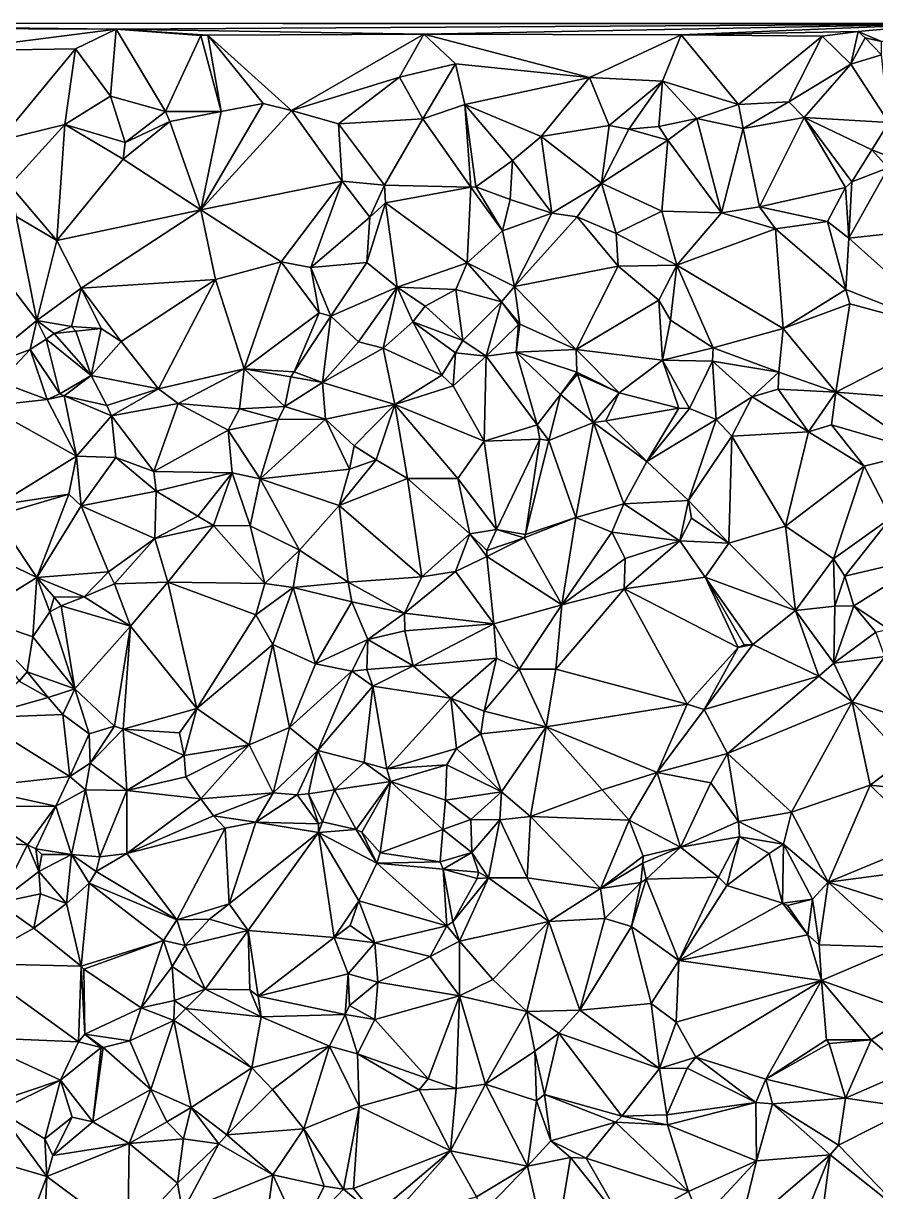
# Model space of a CAD drawing. Header units: metres. Extents: x -15 to 15.3, y -15 to 15.
# Drawn here: x -6.32 to 5.05, y -0.58 to 15 of the extents above; entities that cross this region are included whole.
import ezdxf

# ---------------------------------------------------------------- set-up
doc = ezdxf.new("R2010")
doc.units = ezdxf.units.M
doc.layers.add('STREET_MESH', color=7, linetype='Continuous')
doc.layers.add('WATER_LINE', color=5, linetype='Continuous')

msp = doc.modelspace()

# ---------------------------------------------------------------- linework, layer by layer
at = {"layer": 'STREET_MESH'}
for points in [[(-5.085, 14.922), (5.899, 14.99), (-11.63, 15)], [(-8.594, 14.936), (-5.085, 14.922), (-11.63, 15)], [(5.899, 14.99), (-5.085, 14.922), (-0.979, 14.856)], [(2.453, 14.845), (5.899, 14.99), (-0.979, 14.856)], [(2.453, 14.845), (4.815, 14.89), (5.899, 14.99)], [(4.815, 14.89), (5.124, 14.757), (5.899, 14.99)], [(-8.594, 14.936), (-7.347, 14.634), (-5.085, 14.922)], [(-7.347, 14.634), (-5.625, 14.66), (-5.085, 14.922)], [(-5.085, 14.922), (-5.625, 14.66), (-5.161, 14.027)], [(-4.428, 13.823), (-5.085, 14.922), (-5.161, 14.027)], [(-3.859, 14.843), (-5.085, 14.922), (-3.956, 14.839)], [(-5.085, 14.922), (-3.859, 14.843), (-0.979, 14.856)], [(-5.085, 14.922), (-4.428, 13.823), (-3.956, 14.839)], [(-4.428, 13.823), (-3.683, 13.822), (-3.956, 14.839)], [(-3.683, 13.822), (-3.859, 14.843), (-3.956, 14.839)], [(-3.859, 14.843), (-2.743, 13.838), (-0.979, 14.856)], [(-3.683, 13.822), (-3.123, 13.93), (-3.859, 14.843)], [(-3.123, 13.93), (-2.743, 13.838), (-3.859, 14.843)], [(-2.743, 13.838), (-1.303, 14.28), (-0.979, 14.856)], [(-1.303, 14.28), (-0.558, 14.46), (-0.979, 14.856)], [(-0.558, 14.46), (1.231, 14.278), (-0.979, 14.856)], [(1.231, 14.278), (2.453, 14.845), (-0.979, 14.856)], [(2.453, 14.845), (1.231, 14.278), (2.203, 14.227)], [(3.218, 13.919), (2.453, 14.845), (2.203, 14.227)], [(2.453, 14.845), (4.335, 14.831), (4.815, 14.89)], [(4.335, 14.831), (2.453, 14.845), (3.218, 13.919)], [(3.891, 13.953), (4.335, 14.831), (3.218, 13.919)], [(4.335, 14.831), (3.891, 13.953), (4.716, 14.455)], [(4.335, 14.831), (4.716, 14.455), (4.815, 14.89)], [(4.716, 14.455), (4.909, 14.807), (4.815, 14.89)], [(4.909, 14.807), (4.716, 14.455), (5.125, 14.578)], [(4.909, 14.807), (5.124, 14.757), (4.815, 14.89)], [(5.124, 14.757), (4.909, 14.807), (5.125, 14.578)], [(-5.625, 14.66), (-7.347, 14.634), (-6.642, 13.437)], [(-5.625, 14.66), (-6.642, 13.437), (-5.768, 13.65)], [(-5.625, 14.66), (-5.768, 13.65), (-5.161, 14.027)], [(5.125, 14.578), (4.716, 14.455), (5.223, 13.679)], [(-1.303, 14.28), (-0.992, 13.727), (-0.558, 14.46)], [(-0.992, 13.727), (-0.434, 13.919), (-0.558, 14.46)], [(-0.434, 13.919), (1.231, 14.278), (-0.558, 14.46)], [(4.716, 14.455), (3.891, 13.953), (4.096, 13.743)], [(5.223, 13.679), (4.716, 14.455), (4.096, 13.743)], [(-2.118, 13.658), (-1.303, 14.28), (-2.743, 13.838)], [(-1.303, 14.28), (-2.118, 13.658), (-0.992, 13.727)], [(1.231, 14.278), (-0.434, 13.919), (0.584, 13.491)], [(1.231, 14.278), (0.584, 13.491), (1.493, 13.636)], [(2.203, 14.227), (1.231, 14.278), (1.493, 13.636)], [(1.754, 13.59), (2.203, 14.227), (1.493, 13.636)], [(1.754, 13.59), (2.155, 13.625), (2.203, 14.227)], [(2.203, 14.227), (2.155, 13.625), (2.663, 13.733)], [(3.218, 13.919), (2.203, 14.227), (2.663, 13.733)], [(-5.768, 13.65), (-4.965, 13.41), (-5.161, 14.027)], [(-4.965, 13.41), (-4.428, 13.823), (-5.161, 14.027)], [(-3.123, 13.93), (-3.683, 13.822), (-3.955, 12.511)], [(-2.743, 13.838), (-3.123, 13.93), (-3.955, 12.511)], [(-0.351, 12.815), (-0.434, 13.919), (-0.992, 13.727)], [(-0.286, 12.819), (-0.434, 13.919), (-0.351, 12.815)], [(-0.434, 13.919), (0.205, 13.169), (0.584, 13.491)], [(0.205, 13.169), (-0.434, 13.919), (-0.286, 12.819)], [(3.278, 13.596), (3.218, 13.919), (2.663, 13.733)], [(3.891, 13.953), (3.218, 13.919), (3.278, 13.596)], [(3.891, 13.953), (3.278, 13.596), (4.096, 13.743)], [(-4.428, 13.823), (-4.965, 13.41), (-4.366, 13.69)], [(-3.683, 13.822), (-4.428, 13.823), (-4.366, 13.69)], [(-3.683, 13.822), (-4.366, 13.69), (-3.955, 12.511)], [(-2.068, 12.896), (-2.743, 13.838), (-3.955, 12.511)], [(-2.068, 12.896), (-2.118, 13.658), (-2.743, 13.838)], [(-2.118, 13.658), (-1.506, 12.843), (-0.992, 13.727)], [(-1.506, 12.843), (-0.351, 12.815), (-0.992, 13.727)], [(2.155, 13.625), (2.276, 13.441), (2.663, 13.733)], [(2.276, 13.441), (2.993, 12.471), (2.663, 13.733)], [(2.993, 12.471), (3.278, 13.596), (2.663, 13.733)], [(3.278, 13.596), (3.497, 12.552), (4.096, 13.743)], [(3.497, 12.552), (4.644, 12.81), (4.096, 13.743)], [(4.998, 13.315), (5.223, 13.679), (4.096, 13.743)], [(4.728, 12.885), (4.998, 13.315), (4.096, 13.743)], [(4.644, 12.81), (4.728, 12.885), (4.096, 13.743)], [(-6.642, 13.437), (-6.502, 12.84), (-5.768, 13.65)], [(-6.502, 12.84), (-5.874, 12.102), (-5.768, 13.65)], [(-5.768, 13.65), (-5.874, 12.102), (-4.989, 13.189)], [(-4.965, 13.41), (-5.768, 13.65), (-4.989, 13.189)], [(-4.366, 13.69), (-4.989, 13.189), (-3.955, 12.511)], [(-4.366, 13.69), (-4.965, 13.41), (-4.989, 13.189)], [(-2.118, 13.658), (-2.068, 12.896), (-1.506, 12.843)], [(0.584, 13.491), (1.392, 12.87), (1.493, 13.636)], [(1.392, 12.87), (1.754, 13.59), (1.493, 13.636)], [(2.276, 13.441), (1.754, 13.59), (1.392, 12.87)], [(1.754, 13.59), (2.276, 13.441), (2.155, 13.625)], [(2.993, 12.471), (3.497, 12.552), (3.278, 13.596)], [(5.223, 13.679), (4.998, 13.315), (5.351, 13.177)], [(0.205, 13.169), (0.729, 12.468), (0.584, 13.491)], [(0.729, 12.468), (1.392, 12.87), (0.584, 13.491)], [(2.276, 13.441), (1.392, 12.87), (2.193, 12.494)], [(2.993, 12.471), (2.276, 13.441), (2.193, 12.494)], [(4.728, 12.885), (5.214, 13.072), (4.998, 13.315)], [(4.998, 13.315), (5.214, 13.072), (5.351, 13.177)], [(-4.989, 13.189), (-5.874, 12.102), (-3.955, 12.511)], [(0.205, 13.169), (-0.286, 12.819), (0.173, 12.652)], [(0.729, 12.468), (0.205, 13.169), (0.173, 12.652)], [(5.214, 13.072), (4.728, 12.885), (4.69, 12.133)], [(6.56, 12.341), (5.214, 13.072), (4.69, 12.133)], [(-5.874, 12.102), (-6.502, 12.84), (-6.42, 12.423)], [(-2.885, 11.82), (-2.068, 12.896), (-3.955, 12.511)], [(-2.488, 11.742), (-2.068, 12.896), (-2.885, 11.82)], [(-1.698, 12.417), (-2.068, 12.896), (-2.488, 11.742)], [(-2.068, 12.896), (-1.698, 12.417), (-1.506, 12.843)], [(-1.506, 12.843), (-1.698, 12.417), (-1.49, 12.605)], [(-0.351, 12.815), (-1.506, 12.843), (-1.49, 12.605)], [(-0.401, 11.806), (-0.351, 12.815), (-1.49, 12.605)], [(-0.351, 12.815), (-0.401, 11.806), (0.071, 12.233)], [(-0.286, 12.819), (-0.351, 12.815), (0.071, 12.233)], [(-0.286, 12.819), (0.071, 12.233), (0.173, 12.652)], [(0.729, 12.468), (1.066, 12.419), (1.392, 12.87)], [(1.066, 12.419), (1.588, 12.197), (1.392, 12.87)], [(1.392, 12.87), (1.588, 12.197), (2.193, 12.494)], [(4.406, 12.359), (4.644, 12.81), (3.497, 12.552)], [(4.644, 12.81), (4.406, 12.359), (4.69, 12.133)], [(4.728, 12.885), (4.644, 12.81), (4.69, 12.133)], [(0.071, 12.233), (0.729, 12.468), (0.173, 12.652)], [(-5.874, 12.102), (-5.552, 11.47), (-3.955, 12.511)], [(-5.552, 11.47), (-3.757, 11.582), (-3.955, 12.511)], [(-3.757, 11.582), (-2.885, 11.82), (-3.955, 12.511)], [(-1.739, 11.809), (-1.334, 11.481), (-1.49, 12.605)], [(-1.698, 12.417), (-1.739, 11.809), (-1.49, 12.605)], [(-1.334, 11.481), (-0.401, 11.806), (-1.49, 12.605)], [(0.228, 11.49), (0.729, 12.468), (0.071, 12.233)], [(1.066, 12.419), (0.729, 12.468), (0.228, 11.49)], [(1.588, 12.197), (2.394, 11.776), (2.193, 12.494)], [(2.394, 11.776), (2.993, 12.471), (2.193, 12.494)], [(2.993, 12.471), (2.394, 11.776), (3.71, 12.259)], [(3.497, 12.552), (2.993, 12.471), (3.71, 12.259)], [(4.406, 12.359), (3.497, 12.552), (3.71, 12.259)], [(-7.064, 12.241), (-6.144, 11.038), (-6.42, 12.423)], [(-6.144, 11.038), (-5.874, 12.102), (-6.42, 12.423)], [(-1.698, 12.417), (-2.488, 11.742), (-1.739, 11.809)], [(1.612, 11.76), (1.066, 12.419), (0.228, 11.49)], [(1.612, 11.76), (1.588, 12.197), (1.066, 12.419)], [(4.65, 11.448), (4.406, 12.359), (3.71, 12.259)], [(4.406, 12.359), (4.65, 11.448), (4.69, 12.133)], [(6.56, 12.341), (4.69, 12.133), (6.086, 10.884)], [(-6.94, 10.387), (-6.144, 11.038), (-7.064, 12.241)], [(-0.401, 11.806), (0.228, 11.49), (0.071, 12.233)], [(1.588, 12.197), (1.612, 11.76), (2.394, 11.776)], [(2.394, 11.776), (3.813, 10.931), (3.71, 12.259)], [(3.813, 10.931), (4.65, 11.448), (3.71, 12.259)], [(-6.144, 11.038), (-5.552, 11.47), (-5.874, 12.102)], [(4.69, 12.133), (4.65, 11.448), (6.086, 10.884)], [(-3.757, 11.582), (-3.376, 10.39), (-2.885, 11.82)], [(-2.885, 11.82), (-3.376, 10.39), (-2.374, 11.141)], [(-2.488, 11.742), (-2.885, 11.82), (-2.374, 11.141)], [(-2.488, 11.742), (-2.221, 11.094), (-1.739, 11.809)], [(-2.221, 11.094), (-2.488, 11.742), (-2.374, 11.141)], [(-1.739, 11.809), (-2.221, 11.094), (-1.334, 11.481)], [(-0.554, 11.451), (-0.401, 11.806), (-1.334, 11.481)], [(-0.401, 11.806), (-0.554, 11.451), (0.058, 11.285)], [(0.228, 11.49), (-0.401, 11.806), (0.058, 11.285)], [(1.054, 10.652), (1.612, 11.76), (0.228, 11.49)], [(1.612, 11.76), (1.054, 10.652), (2.155, 11.307)], [(2.394, 11.776), (1.612, 11.76), (2.155, 11.307)], [(2.31, 11.042), (2.394, 11.776), (2.155, 11.307)], [(2.394, 11.776), (2.31, 11.042), (2.878, 10.674)], [(2.394, 11.776), (2.878, 10.674), (3.813, 10.931)], [(-5.016, 10.755), (-3.757, 11.582), (-5.552, 11.47)], [(-3.757, 11.582), (-5.016, 10.755), (-4.52, 10.126)], [(-3.376, 10.39), (-3.757, 11.582), (-4.52, 10.126)], [(-6.144, 11.038), (-5.68, 10.957), (-5.552, 11.47)], [(-5.552, 11.47), (-5.68, 10.957), (-5.285, 10.928)], [(-5.016, 10.755), (-5.552, 11.47), (-5.285, 10.928)], [(-2.221, 11.094), (-1.851, 10.753), (-1.334, 11.481)], [(-1.851, 10.753), (-1.52, 10.668), (-1.334, 11.481)], [(-1.52, 10.668), (-1.127, 11.019), (-1.334, 11.481)], [(-0.962, 11.229), (-0.554, 11.451), (-1.334, 11.481)], [(-1.127, 11.019), (-0.962, 11.229), (-1.334, 11.481)], [(-0.458, 10.769), (-0.554, 11.451), (-0.962, 11.229)], [(-0.554, 11.451), (-0.458, 10.769), (0.058, 11.285)], [(0.299, 10.986), (0.228, 11.49), (0.058, 11.285)], [(0.299, 10.986), (1.054, 10.652), (0.228, 11.49)], [(4.65, 11.448), (3.813, 10.931), (4.701, 11.26)], [(6.086, 10.884), (4.65, 11.448), (4.701, 11.26)], [(-1.127, 11.019), (-0.458, 10.769), (-0.962, 11.229)], [(-0.458, 10.769), (-0.147, 10.561), (0.058, 11.285)], [(-0.147, 10.561), (0.282, 10.982), (0.058, 11.285)], [(0.282, 10.982), (0.299, 10.986), (0.058, 11.285)], [(1.054, 10.652), (2.203, 10.507), (2.155, 11.307)], [(2.203, 10.507), (2.31, 11.042), (2.155, 11.307)], [(3.813, 10.931), (4.518, 10.082), (4.701, 11.26)], [(4.518, 10.082), (6.086, 10.884), (4.701, 11.26)], [(-3.376, 10.39), (-2.708, 10.353), (-2.374, 11.141)], [(-2.708, 10.353), (-2.221, 11.094), (-2.374, 11.141)], [(-2.331, 10.211), (-2.221, 11.094), (-2.708, 10.353)], [(-2.221, 11.094), (-2.331, 10.211), (-1.851, 10.753)], [(-6.144, 11.038), (-6.94, 10.387), (-6.231, 10.648)], [(-6.017, 10.789), (-6.144, 11.038), (-6.231, 10.648)], [(-6.144, 11.038), (-6.017, 10.789), (-5.91, 10.861)], [(-5.68, 10.957), (-6.144, 11.038), (-5.91, 10.861)], [(-5.68, 10.957), (-5.91, 10.861), (-5.62, 10.895)], [(-5.68, 10.957), (-5.62, 10.895), (-5.285, 10.928)], [(-5.62, 10.895), (-5.417, 10.304), (-5.285, 10.928)], [(-5.417, 10.304), (-5.016, 10.755), (-5.285, 10.928)], [(-0.739, 10.309), (-1.127, 11.019), (-1.52, 10.668)], [(-0.739, 10.309), (-0.558, 10.606), (-1.127, 11.019)], [(-0.558, 10.606), (-0.458, 10.769), (-1.127, 11.019)], [(0.25, 10.614), (0.282, 10.982), (-0.147, 10.561)], [(0.299, 10.986), (0.25, 10.614), (1.054, 10.652)], [(0.282, 10.982), (0.25, 10.614), (0.299, 10.986)], [(2.31, 11.042), (2.203, 10.507), (2.878, 10.674)], [(2.878, 10.674), (3.755, 10.349), (3.813, 10.931)], [(3.755, 10.349), (4.518, 10.082), (3.813, 10.931)], [(-5.836, 10.06), (-6.017, 10.789), (-6.231, 10.648)], [(-6.017, 10.789), (-5.417, 10.304), (-5.91, 10.861)], [(-5.836, 10.06), (-5.417, 10.304), (-6.017, 10.789)], [(-5.91, 10.861), (-5.417, 10.304), (-5.62, 10.895)], [(-5.016, 10.755), (-5.417, 10.304), (-4.52, 10.126)], [(-1.851, 10.753), (-2.331, 10.211), (-1.52, 10.668)], [(-0.458, 10.769), (-0.558, 10.606), (-0.147, 10.561)], [(6.254, 9.948), (6.086, 10.884), (4.518, 10.082)], [(-6.231, 10.648), (-6.94, 10.387), (-6.64, 10.219)], [(-6.003, 9.983), (-6.231, 10.648), (-6.64, 10.219)], [(-6.003, 9.983), (-5.836, 10.06), (-6.231, 10.648)], [(-2.331, 10.211), (-1.367, 9.915), (-1.52, 10.668)], [(-1.367, 9.915), (-0.739, 10.309), (-1.52, 10.668)], [(-0.558, 10.606), (-0.739, 10.309), (-0.588, 10.165)], [(-0.558, 10.606), (-0.588, 10.165), (-0.147, 10.561)], [(0.533, 9.645), (0.25, 10.614), (-0.147, 10.561)], [(0.25, 10.614), (1.061, 10.346), (1.054, 10.652)], [(0.533, 9.645), (0.845, 10.049), (0.25, 10.614)], [(0.845, 10.049), (1.061, 10.346), (0.25, 10.614)], [(1.626, 10.072), (2.203, 10.507), (1.054, 10.652)], [(1.061, 10.346), (1.626, 10.072), (1.054, 10.652)], [(2.203, 10.507), (2.872, 10.493), (2.878, 10.674)], [(2.872, 10.493), (3.755, 10.349), (2.878, 10.674)], [(-0.588, 10.165), (-0.173, 9.425), (-0.147, 10.561)], [(-0.173, 9.425), (0.533, 9.645), (-0.147, 10.561)], [(1.626, 10.072), (2.424, 9.869), (2.203, 10.507)], [(2.424, 9.869), (2.566, 9.862), (2.203, 10.507)], [(2.566, 9.862), (2.872, 10.493), (2.203, 10.507)], [(2.872, 10.493), (2.566, 9.862), (2.919, 9.717)], [(2.872, 10.493), (2.919, 9.717), (3.399, 10.02)], [(2.872, 10.493), (3.399, 10.02), (3.755, 10.349)], [(-5.777, 10.032), (-5.417, 10.304), (-5.836, 10.06)], [(-5.417, 10.304), (-5.777, 10.032), (-5.207, 9.905)], [(-5.417, 10.304), (-5.207, 9.905), (-4.52, 10.126)], [(-4.257, 9.931), (-3.376, 10.39), (-4.52, 10.126)], [(-3.44, 9.859), (-3.376, 10.39), (-4.257, 9.931)], [(-2.833, 9.891), (-3.376, 10.39), (-3.44, 9.859)], [(-2.708, 10.353), (-3.376, 10.39), (-2.756, 10.283)], [(-3.376, 10.39), (-2.833, 9.891), (-2.756, 10.283)], [(-2.331, 10.211), (-2.708, 10.353), (-2.756, 10.283)], [(-0.739, 10.309), (-1.367, 9.915), (-0.588, 10.165)], [(1.07, 10.319), (1.061, 10.346), (0.845, 10.049)], [(1.07, 10.319), (0.845, 10.049), (1.283, 9.675)], [(1.061, 10.346), (1.07, 10.319), (1.626, 10.072)], [(1.626, 10.072), (1.07, 10.319), (1.283, 9.675)], [(3.755, 10.349), (3.399, 10.02), (3.748, 10.121)], [(4.518, 10.082), (3.755, 10.349), (3.748, 10.121)], [(-6.815, 9.895), (-6.003, 9.983), (-6.64, 10.219)], [(-2.833, 9.891), (-2.331, 10.211), (-2.756, 10.283)], [(-2.29, 9.722), (-2.331, 10.211), (-2.833, 9.891)], [(-2.331, 10.211), (-2.29, 9.722), (-1.367, 9.915)], [(-1.367, 9.915), (-0.173, 9.425), (-0.588, 10.165)], [(-6.003, 9.983), (-6.815, 9.895), (-5.611, 9.226)], [(-5.777, 10.032), (-5.836, 10.06), (-6.003, 9.983)], [(-5.777, 10.032), (-6.003, 9.983), (-5.611, 9.226)], [(-5.145, 9.767), (-5.777, 10.032), (-5.611, 9.226)], [(-5.777, 10.032), (-5.145, 9.767), (-5.207, 9.905)], [(-5.207, 9.905), (-5.145, 9.767), (-4.52, 10.126)], [(-5.145, 9.767), (-4.257, 9.931), (-4.52, 10.126)], [(0.533, 9.645), (0.687, 9.434), (0.845, 10.049)], [(0.845, 10.049), (0.687, 9.434), (1.283, 9.675)], [(1.45, 9.699), (1.626, 10.072), (1.283, 9.675)], [(1.626, 10.072), (1.45, 9.699), (2.424, 9.869)], [(3.399, 10.02), (2.919, 9.717), (3.129, 9.494)], [(4.15, 9.553), (3.399, 10.02), (3.129, 9.494)], [(3.399, 10.02), (4.15, 9.553), (3.748, 10.121)], [(4.15, 9.553), (4.518, 10.082), (3.748, 10.121)], [(4.15, 9.553), (4.457, 9.644), (4.518, 10.082)], [(4.518, 10.082), (4.457, 9.644), (5.672, 9.291)], [(6.254, 9.948), (4.518, 10.082), (5.672, 9.291)], [(-5.611, 9.226), (-6.815, 9.895), (-6.67, 8.575)], [(-4.257, 9.931), (-5.145, 9.767), (-4.582, 9.023)], [(-4.257, 9.931), (-4.582, 9.023), (-3.59, 9.576)], [(-3.44, 9.859), (-4.257, 9.931), (-3.59, 9.576)], [(-2.922, 9.714), (-3.44, 9.859), (-3.59, 9.576)], [(-2.922, 9.714), (-2.833, 9.891), (-3.44, 9.859)], [(-2.922, 9.714), (-2.29, 9.722), (-2.833, 9.891)], [(-1.367, 9.915), (-2.29, 9.722), (-1.908, 9.364)], [(-1.616, 9.176), (-1.367, 9.915), (-1.908, 9.364)], [(-1.367, 9.915), (-1.616, 9.176), (-1.197, 8.929)], [(-1.367, 9.915), (-1.197, 8.929), (-0.527, 8.929)], [(-0.173, 9.425), (-1.367, 9.915), (-0.527, 8.929)], [(1.45, 9.699), (1.995, 9.155), (2.424, 9.869)], [(1.995, 9.155), (2.566, 9.862), (2.424, 9.869)], [(2.566, 9.862), (1.995, 9.155), (2.919, 9.717)], [(-5.09, 9.208), (-5.145, 9.767), (-5.611, 9.226)], [(-5.145, 9.767), (-5.09, 9.208), (-4.582, 9.023)], [(-3.164, 8.923), (-2.922, 9.714), (-3.59, 9.576)], [(-2.29, 9.722), (-2.922, 9.714), (-3.164, 8.923)], [(-1.972, 9.053), (-2.29, 9.722), (-3.164, 8.923)], [(-2.29, 9.722), (-1.972, 9.053), (-1.908, 9.364)], [(0.687, 9.434), (1.046, 8.409), (1.283, 9.675)], [(1.046, 8.409), (1.688, 8.593), (1.283, 9.675)], [(1.995, 9.155), (1.45, 9.699), (1.283, 9.675)], [(1.688, 8.593), (1.995, 9.155), (1.283, 9.675)], [(2.919, 9.717), (1.995, 9.155), (2.551, 8.634)], [(2.919, 9.717), (2.551, 8.634), (3.129, 9.494)], [(-4.582, 9.023), (-3.536, 9.005), (-3.59, 9.576)], [(-3.536, 9.005), (-3.164, 8.923), (-3.59, 9.576)], [(0.533, 9.645), (-0.173, 9.425), (0.566, 9.452)], [(0.687, 9.434), (0.533, 9.645), (0.566, 9.452)], [(4.15, 9.553), (3.129, 9.494), (3.847, 8.292)], [(4.895, 9.095), (4.15, 9.553), (3.847, 8.292)], [(4.457, 9.644), (4.15, 9.553), (4.895, 9.095)], [(4.457, 9.644), (4.895, 9.095), (5.672, 9.291)], [(-1.972, 9.053), (-1.616, 9.176), (-1.908, 9.364)], [(-0.009, 8.25), (-0.173, 9.425), (-0.527, 8.929)], [(0.566, 9.452), (-0.173, 9.425), (-0.009, 8.25)], [(0.566, 9.452), (-0.009, 8.25), (0.378, 8.182)], [(0.687, 9.434), (0.566, 9.452), (0.378, 8.182)], [(1.046, 8.409), (0.687, 9.434), (0.378, 8.182)], [(2.551, 8.634), (3.09, 8.066), (3.129, 9.494)], [(3.129, 9.494), (3.09, 8.066), (3.847, 8.292)], [(-5.717, 8.719), (-5.611, 9.226), (-6.67, 8.575)], [(-5.611, 9.226), (-5.717, 8.719), (-5.551, 8.563)], [(-5.09, 9.208), (-5.611, 9.226), (-5.551, 8.563)], [(-4.549, 8.761), (-5.09, 9.208), (-5.551, 8.563)], [(-5.09, 9.208), (-4.549, 8.761), (-4.582, 9.023)], [(4.895, 9.095), (5.248, 8.403), (5.672, 9.291)], [(-2.107, 8.569), (-1.972, 9.053), (-3.164, 8.923)], [(-1.616, 9.176), (-2.107, 8.569), (-1.197, 8.929)], [(-1.616, 9.176), (-1.972, 9.053), (-2.107, 8.569)], [(1.995, 9.155), (1.688, 8.593), (2.551, 8.634)], [(4.486, 7.856), (4.895, 9.095), (3.847, 8.292)], [(4.486, 7.856), (5.248, 8.403), (4.895, 9.095)], [(-4.549, 8.761), (-3.536, 9.005), (-4.582, 9.023)], [(-4.549, 8.761), (-3.993, 8.429), (-3.536, 9.005)], [(-3.536, 9.005), (-3.993, 8.429), (-3.787, 8.302)], [(-3.297, 8.299), (-3.536, 9.005), (-3.787, 8.302)], [(-3.297, 8.299), (-3.164, 8.923), (-3.536, 9.005)], [(-3.297, 8.299), (-2.64, 7.973), (-3.164, 8.923)], [(-2.64, 7.973), (-2.107, 8.569), (-3.164, 8.923)], [(-2.107, 8.569), (-1.006, 7.618), (-1.197, 8.929)], [(-1.197, 8.929), (-0.366, 8.189), (-0.527, 8.929)], [(-1.006, 7.618), (-0.366, 8.189), (-1.197, 8.929)], [(-0.366, 8.189), (-0.009, 8.25), (-0.527, 8.929)], [(-4.549, 8.761), (-5.551, 8.563), (-4.569, 8.127)], [(-3.993, 8.429), (-4.549, 8.761), (-4.569, 8.127)], [(-6.695, 8.432), (-5.717, 8.719), (-6.67, 8.575)], [(-6.695, 8.432), (-6.144, 7.607), (-5.717, 8.719)], [(-5.717, 8.719), (-6.144, 7.607), (-5.551, 8.563)], [(1.046, 8.409), (1.529, 8.213), (1.688, 8.593)], [(1.688, 8.593), (1.529, 8.213), (2.435, 8.1)], [(2.551, 8.634), (1.688, 8.593), (2.435, 8.1)], [(2.593, 8.398), (2.551, 8.634), (2.435, 8.1)], [(2.593, 8.398), (3.09, 8.066), (2.551, 8.634)], [(-6.144, 7.607), (-6.695, 8.432), (-7.06, 8.05)], [(-5.551, 8.563), (-6.144, 7.607), (-5.186, 7.683)], [(-4.569, 8.127), (-5.551, 8.563), (-5.186, 7.683)], [(-3.993, 8.429), (-4.569, 8.127), (-3.787, 8.302)], [(-2.64, 7.973), (-1.99, 7.545), (-2.107, 8.569)], [(-1.99, 7.545), (-1.006, 7.618), (-2.107, 8.569)], [(-3.787, 8.302), (-4.569, 8.127), (-4.394, 7.547)], [(-3.787, 8.302), (-4.394, 7.547), (-3.102, 7.53)], [(-3.297, 8.299), (-3.787, 8.302), (-3.102, 7.53)], [(-2.64, 7.973), (-3.297, 8.299), (-3.102, 7.53)], [(0.358, 8.138), (1.046, 8.409), (0.378, 8.182)], [(1.046, 8.409), (0.358, 8.138), (0.86, 7.242)], [(1.529, 8.213), (1.046, 8.409), (0.86, 7.242)], [(3.09, 8.066), (2.593, 8.398), (2.435, 8.1)], [(3.09, 8.066), (3.979, 7.168), (3.847, 8.292)], [(3.979, 7.168), (4.486, 7.856), (3.847, 8.292)], [(5.248, 8.403), (4.486, 7.856), (4.635, 7.627)], [(5.841, 7.912), (5.248, 8.403), (4.635, 7.627)], [(-5.105, 7.526), (-4.569, 8.127), (-5.186, 7.683)], [(-4.569, 8.127), (-5.105, 7.526), (-4.394, 7.547)], [(-0.366, 8.189), (-1.006, 7.618), (-0.557, 7.69)], [(-0.366, 8.189), (-0.557, 7.69), (-0.139, 7.889)], [(-0.366, 8.189), (-0.141, 7.971), (-0.009, 8.25)], [(-0.141, 7.971), (-0.366, 8.189), (-0.139, 7.889)], [(-0.141, 7.971), (0.358, 8.138), (-0.009, 8.25)], [(0.358, 8.138), (-0.141, 7.971), (-0.139, 7.889)], [(0.358, 8.138), (-0.139, 7.889), (0.86, 7.242)], [(-0.009, 8.25), (0.358, 8.138), (0.378, 8.182)], [(1.529, 8.213), (0.86, 7.242), (1.704, 7.864)], [(1.529, 8.213), (1.704, 7.864), (2.435, 8.1)], [(-6.144, 7.607), (-7.06, 8.05), (-6.984, 7.088)], [(-2.725, 7.475), (-2.64, 7.973), (-3.102, 7.53)], [(-1.99, 7.545), (-2.64, 7.973), (-2.725, 7.475)], [(1.704, 7.864), (1.692, 7.458), (2.435, 8.1)], [(1.692, 7.458), (2.773, 7.613), (2.435, 8.1)], [(2.773, 7.613), (3.09, 8.066), (2.435, 8.1)], [(3.979, 7.168), (3.09, 8.066), (2.773, 7.613)], [(-0.139, 7.889), (-0.557, 7.69), (-0.044, 6.992)], [(0.86, 7.242), (-0.139, 7.889), (-0.044, 6.992)], [(1.704, 7.864), (0.86, 7.242), (1.692, 7.458)], [(3.979, 7.168), (4.502, 7.225), (4.486, 7.856)], [(4.486, 7.856), (4.502, 7.225), (4.635, 7.627)], [(4.758, 7.23), (5.841, 7.912), (4.635, 7.627)], [(5.841, 7.912), (4.758, 7.23), (5.217, 6.918)], [(-6.144, 7.607), (-5.509, 7.351), (-5.186, 7.683)], [(-5.509, 7.351), (-5.105, 7.526), (-5.186, 7.683)], [(-0.557, 7.69), (-1.237, 7.134), (-0.044, 6.992)], [(-0.557, 7.69), (-1.006, 7.618), (-1.237, 7.134)], [(-6.194, 6.817), (-6.144, 7.607), (-6.984, 7.088)], [(-5.969, 7.149), (-6.144, 7.607), (-6.194, 6.817)], [(-5.509, 7.351), (-6.144, 7.607), (-5.911, 7.348)], [(-6.144, 7.607), (-5.969, 7.149), (-5.911, 7.348)], [(-5.509, 7.351), (-4.891, 6.959), (-5.105, 7.526)], [(-5.105, 7.526), (-4.891, 6.959), (-4.394, 7.547)], [(-4.891, 6.959), (-4.007, 5.86), (-4.394, 7.547)], [(-4.394, 7.547), (-3.219, 7.109), (-3.102, 7.53)], [(-4.394, 7.547), (-4.007, 5.86), (-3.219, 7.109)], [(-3.219, 7.109), (-2.725, 7.475), (-3.102, 7.53)], [(-1.938, 7.283), (-1.99, 7.545), (-2.725, 7.475)], [(-1.006, 7.618), (-1.99, 7.545), (-1.237, 7.134)], [(-1.99, 7.545), (-1.938, 7.283), (-1.237, 7.134)], [(2.773, 7.613), (1.692, 7.458), (3.214, 6.673)], [(3.292, 6.71), (2.773, 7.613), (3.214, 6.673)], [(2.773, 7.613), (3.292, 6.71), (3.41, 6.716)], [(3.979, 7.168), (2.773, 7.613), (3.41, 6.716)], [(4.502, 7.225), (4.758, 7.23), (4.635, 7.627)], [(-5.969, 7.149), (-5.818, 7.23), (-5.911, 7.348)], [(-5.818, 7.23), (-5.509, 7.351), (-5.911, 7.348)], [(-5.509, 7.351), (-5.818, 7.23), (-4.891, 6.959)], [(-2.993, 6.716), (-2.725, 7.475), (-3.219, 7.109)], [(-2.993, 6.716), (-2.426, 6.459), (-2.725, 7.475)], [(-2.426, 6.459), (-1.938, 7.283), (-2.725, 7.475)], [(1.692, 7.458), (0.86, 7.242), (0.779, 6.388)], [(2.532, 5.921), (1.692, 7.458), (0.779, 6.388)], [(1.692, 7.458), (2.532, 5.921), (3.214, 6.673)], [(-5.818, 7.23), (-5.969, 7.149), (-5.634, 6.125)], [(-4.891, 6.959), (-5.818, 7.23), (-5.634, 6.125)], [(-1.938, 7.283), (-2.426, 6.459), (-1.728, 6.784)], [(-1.237, 7.134), (-1.938, 7.283), (-1.728, 6.784)], [(0.293, 6.388), (0.86, 7.242), (-0.044, 6.992)], [(0.86, 7.242), (0.293, 6.388), (0.779, 6.388)], [(4.29, 6.294), (3.979, 7.168), (3.41, 6.716)], [(4.502, 7.225), (3.979, 7.168), (4.489, 6.464)], [(3.979, 7.168), (4.29, 6.294), (4.489, 6.464)], [(4.758, 7.23), (4.502, 7.225), (4.489, 6.464)], [(5.049, 6.881), (4.758, 7.23), (4.489, 6.464)], [(4.758, 7.23), (5.049, 6.881), (5.217, 6.918)], [(-6.984, 7.088), (-6.376, 6.227), (-6.273, 6.351)], [(-6.194, 6.817), (-6.984, 7.088), (-6.273, 6.351)], [(-5.969, 7.149), (-6.194, 6.817), (-5.634, 6.125)], [(-4.007, 5.86), (-2.993, 6.716), (-3.219, 7.109)], [(-1.233, 6.899), (-1.237, 7.134), (-1.728, 6.784)], [(-1.237, 7.134), (-1.233, 6.899), (-0.044, 6.992)], [(-5.105, 5.626), (-4.891, 6.959), (-5.634, 6.125)], [(-4.891, 6.959), (-5.105, 5.626), (-4.991, 5.587)], [(-4.891, 6.959), (-4.991, 5.587), (-4.007, 5.86)], [(-1.121, 6.429), (-1.233, 6.899), (-1.728, 6.784)], [(-1.233, 6.899), (-1.121, 6.429), (-0.044, 6.992)], [(-1.121, 6.429), (-0.012, 6.532), (-0.044, 6.992)], [(-0.012, 6.532), (0.293, 6.388), (-0.044, 6.992)], [(5.171, 6.554), (5.049, 6.881), (4.489, 6.464)], [(-5.634, 6.125), (-6.194, 6.817), (-6.273, 6.351)], [(-2.993, 6.716), (-4.007, 5.86), (-3.309, 5.377)], [(-2.993, 6.716), (-3.309, 5.377), (-2.771, 5.61)], [(-2.426, 6.459), (-2.993, 6.716), (-2.771, 5.61)], [(-2.426, 6.459), (-1.939, 6.358), (-1.728, 6.784)], [(-1.939, 6.358), (-1.742, 6.381), (-1.728, 6.784)], [(-1.742, 6.381), (-1.121, 6.429), (-1.728, 6.784)], [(2.762, 5.847), (3.41, 6.716), (3.214, 6.673)], [(2.762, 5.847), (4.29, 6.294), (3.41, 6.716)], [(3.41, 6.716), (3.292, 6.71), (3.214, 6.673)], [(2.532, 5.921), (2.762, 5.847), (3.214, 6.673)], [(4.733, 5.951), (5.171, 6.554), (4.489, 6.464)], [(5.171, 6.554), (4.733, 5.951), (5.649, 5.653)], [(-1.939, 6.358), (-2.426, 6.459), (-2.771, 5.61)], [(-1.121, 6.429), (-1.742, 6.381), (-1.66, 6.159)], [(-0.621, 6), (-1.121, 6.429), (-1.66, 6.159)], [(-1.121, 6.429), (-0.621, 6), (-0.012, 6.532)], [(-0.621, 6), (-0.174, 5.826), (-0.012, 6.532)], [(-0.174, 5.826), (0.293, 6.388), (-0.012, 6.532)], [(4.29, 6.294), (4.733, 5.951), (4.489, 6.464)], [(-6.376, 6.227), (-5.99, 6.008), (-6.273, 6.351)], [(-5.99, 6.008), (-5.634, 6.125), (-6.273, 6.351)], [(-2.394, 5.302), (-1.939, 6.358), (-2.771, 5.61)], [(-1.66, 6.159), (-1.939, 6.358), (-2.394, 5.302)], [(-1.742, 6.381), (-1.939, 6.358), (-1.66, 6.159)], [(0.293, 6.388), (-0.174, 5.826), (0.654, 5.616)], [(0.293, 6.388), (0.654, 5.616), (0.779, 6.388)], [(0.654, 5.616), (2.532, 5.921), (0.779, 6.388)], [(4.29, 6.294), (2.762, 5.847), (3.069, 5.263)], [(4.733, 5.951), (4.29, 6.294), (3.069, 5.263)], [(-6.958, 5.737), (-5.99, 6.008), (-6.376, 6.227)], [(-5.634, 6.125), (-5.99, 6.008), (-5.797, 5.783)], [(-5.444, 5.522), (-5.634, 6.125), (-5.797, 5.783)], [(-5.444, 5.522), (-5.105, 5.626), (-5.634, 6.125)], [(-1.66, 6.159), (-2.394, 5.302), (-1.777, 5.142)], [(-1.472, 5.059), (-1.66, 6.159), (-1.777, 5.142)], [(-0.621, 6), (-1.66, 6.159), (-1.472, 5.059)], [(-5.99, 6.008), (-6.958, 5.737), (-5.797, 5.783)], [(-0.621, 6), (-1.472, 5.059), (-0.544, 5.329)], [(-0.221, 5.522), (-0.621, 6), (-0.544, 5.329)], [(-0.174, 5.826), (-0.621, 6), (-0.221, 5.522)], [(4.733, 5.951), (3.069, 5.263), (3.925, 4.477)], [(4.975, 4.839), (4.733, 5.951), (3.925, 4.477)], [(5.649, 5.653), (4.733, 5.951), (5.437, 5.191)], [(4.733, 5.951), (4.975, 4.839), (5.437, 5.191)], [(-5.797, 5.783), (-6.958, 5.737), (-5.702, 4.956)], [(-5.444, 5.522), (-5.797, 5.783), (-5.702, 4.956)], [(-4.007, 5.86), (-4.991, 5.587), (-4.239, 5.538)], [(-4.177, 5.236), (-4.007, 5.86), (-4.239, 5.538)], [(-4.007, 5.86), (-4.177, 5.236), (-3.309, 5.377)], [(-0.174, 5.826), (-0.221, 5.522), (0.654, 5.616)], [(2.532, 5.921), (0.654, 5.616), (2.135, 5.01)], [(2.762, 5.847), (2.532, 5.921), (2.135, 5.01)], [(3.069, 5.263), (2.762, 5.847), (2.135, 5.01)], [(-6.958, 5.737), (-7.031, 4.808), (-5.702, 4.956)], [(-5.105, 5.626), (-5.444, 5.522), (-5.43, 5.132)], [(-4.991, 5.587), (-5.105, 5.626), (-5.43, 5.132)], [(0.654, 5.616), (-0.221, 5.522), (0.056, 4.748)], [(0.654, 5.616), (0.056, 4.748), (0.444, 4.421)], [(1.398, 4.777), (0.654, 5.616), (0.444, 4.421)], [(0.654, 5.616), (1.398, 4.777), (2.135, 5.01)], [(-5.43, 5.132), (-5.444, 5.522), (-5.702, 4.956)], [(-4.942, 4.768), (-4.991, 5.587), (-5.43, 5.132)], [(-4.991, 5.587), (-4.177, 5.236), (-4.239, 5.538)], [(-4.177, 5.236), (-4.991, 5.587), (-4.942, 4.768)], [(-3.309, 5.377), (-2.991, 4.736), (-2.771, 5.61)], [(-2.991, 4.736), (-2.394, 5.302), (-2.771, 5.61)], [(0.056, 4.748), (-0.221, 5.522), (-0.544, 5.329)], [(-3.309, 5.377), (-4.177, 5.236), (-4.156, 4.95)], [(-3.953, 4.656), (-3.309, 5.377), (-4.156, 4.95)], [(-3.953, 4.656), (-2.991, 4.736), (-3.309, 5.377)], [(-2.394, 5.302), (-2.991, 4.736), (-2.671, 4.712)], [(-2.518, 4.724), (-2.394, 5.302), (-2.671, 4.712)], [(-2.518, 4.724), (-2.17, 4.778), (-2.394, 5.302)], [(-2.394, 5.302), (-2.17, 4.778), (-1.777, 5.142)], [(-1.472, 5.059), (-0.672, 5.108), (-0.544, 5.329)], [(-0.672, 5.108), (0.056, 4.748), (-0.544, 5.329)], [(-4.177, 5.236), (-4.942, 4.768), (-4.156, 4.95)], [(-2.17, 4.778), (-1.425, 4.887), (-1.777, 5.142)], [(-1.425, 4.887), (-1.472, 5.059), (-1.777, 5.142)], [(2.849, 4.872), (3.069, 5.263), (2.135, 5.01)], [(2.849, 4.872), (3.218, 4.353), (3.069, 5.263)], [(3.069, 5.263), (3.218, 4.353), (3.925, 4.477)], [(4.975, 4.839), (5.883, 4.742), (5.437, 5.191)], [(-5.495, 4.777), (-5.43, 5.132), (-5.702, 4.956)], [(-4.942, 4.768), (-5.43, 5.132), (-5.495, 4.777)], [(-0.672, 5.108), (-1.472, 5.059), (-1.425, 4.887)], [(-0.69, 4.641), (-0.672, 5.108), (-1.425, 4.887)], [(-0.672, 5.108), (-0.69, 4.641), (0.056, 4.748)], [(1.398, 4.777), (1.759, 4.372), (2.135, 5.01)], [(1.759, 4.372), (2.444, 4.011), (2.135, 5.01)], [(2.444, 4.011), (2.849, 4.872), (2.135, 5.01)], [(-7.031, 4.808), (-5.887, 4.561), (-5.702, 4.956)], [(-5.887, 4.561), (-5.495, 4.777), (-5.702, 4.956)], [(-4.942, 4.768), (-3.953, 4.656), (-4.156, 4.95)], [(-2.17, 4.778), (-1.883, 4.246), (-1.425, 4.887)], [(-1.425, 4.887), (-1.883, 4.246), (-1.807, 4.214)], [(-1.561, 3.936), (-1.425, 4.887), (-1.807, 4.214)], [(-1.425, 4.887), (-1.561, 3.936), (-0.728, 4.249)], [(-0.69, 4.641), (-1.425, 4.887), (-0.728, 4.249)], [(2.849, 4.872), (2.444, 4.011), (3.218, 4.353)], [(4.412, 3.543), (4.975, 4.839), (3.925, 4.477)], [(5.735, 4.09), (4.975, 4.839), (4.412, 3.543)], [(5.883, 4.742), (4.975, 4.839), (5.735, 4.09)], [(-7.021, 4.553), (-5.887, 4.561), (-7.031, 4.808)], [(-5.887, 4.561), (-5.681, 3.916), (-5.495, 4.777)], [(-5.681, 3.916), (-5.304, 3.881), (-5.495, 4.777)], [(-5.304, 3.881), (-4.942, 4.768), (-5.495, 4.777)], [(-4.942, 4.768), (-5.304, 3.881), (-4.941, 3.927)], [(-3.953, 4.656), (-4.942, 4.768), (-4.941, 3.927)], [(-3.953, 4.656), (-3.786, 4.431), (-2.991, 4.736)], [(-3.786, 4.431), (-3.219, 4.345), (-2.991, 4.736)], [(-2.991, 4.736), (-3.219, 4.345), (-2.671, 4.712)], [(-3.219, 4.345), (-2.385, 4.322), (-2.671, 4.712)], [(-2.385, 4.322), (-2.518, 4.724), (-2.671, 4.712)], [(-2.17, 4.778), (-2.518, 4.724), (-2.331, 4.35)], [(-2.518, 4.724), (-2.385, 4.322), (-2.331, 4.35)], [(-1.883, 4.246), (-2.17, 4.778), (-2.331, 4.35)], [(-0.69, 4.641), (-0.351, 4.38), (0.056, 4.748)], [(-0.351, 4.38), (0.033, 4.375), (0.056, 4.748)], [(0.056, 4.748), (0.033, 4.375), (0.444, 4.421)], [(1.759, 4.372), (1.398, 4.777), (0.444, 4.421)], [(-7.021, 4.553), (-7.289, 4.107), (-6.268, 4.043)], [(-5.887, 4.561), (-7.021, 4.553), (-6.268, 4.043)], [(-5.887, 4.561), (-6.268, 4.043), (-6.154, 3.989)], [(-5.681, 3.916), (-5.887, 4.561), (-6.154, 3.989)], [(-3.786, 4.431), (-3.953, 4.656), (-4.941, 3.927)], [(-0.351, 4.38), (-0.69, 4.641), (-0.728, 4.249)], [(-3.631, 4.267), (-3.786, 4.431), (-4.941, 3.927)], [(-3.219, 4.345), (-3.786, 4.431), (-3.631, 4.267)], [(-0.341, 3.942), (-0.351, 4.38), (-0.728, 4.249)], [(-0.341, 3.942), (0.033, 4.375), (-0.351, 4.38)], [(0.033, 4.375), (-0.341, 3.942), (-0.118, 3.603)], [(0.033, 4.375), (-0.118, 3.603), (0.4, 3.604)], [(0.444, 4.421), (0.033, 4.375), (0.4, 3.604)], [(1.376, 3.459), (0.444, 4.421), (0.4, 3.604)], [(1.376, 3.459), (1.759, 4.372), (0.444, 4.421)], [(1.376, 3.459), (1.946, 3.893), (1.759, 4.372)], [(1.946, 3.893), (2.444, 4.011), (1.759, 4.372)], [(3.218, 4.353), (3.817, 4.054), (3.925, 4.477)], [(3.817, 4.054), (4.412, 3.543), (3.925, 4.477)], [(-4.274, 3.044), (-3.631, 4.267), (-4.941, 3.927)], [(-3.631, 4.267), (-4.274, 3.044), (-3.576, 3.256)], [(-3.219, 4.345), (-3.631, 4.267), (-3.576, 3.256)], [(-2.387, 4.209), (-3.219, 4.345), (-3.576, 3.256)], [(-3.324, 2.902), (-2.387, 4.209), (-3.576, 3.256)], [(-2.387, 4.209), (-3.324, 2.902), (-2.178, 2.807)], [(-2.385, 4.322), (-3.219, 4.345), (-2.387, 4.209)], [(-2.331, 4.35), (-2.385, 4.322), (-2.387, 4.209)], [(-1.883, 4.246), (-2.331, 4.35), (-2.387, 4.209)], [(-1.883, 4.246), (-2.387, 4.209), (-1.606, 3.798)], [(-1.845, 3.296), (-2.387, 4.209), (-2.178, 2.807)], [(-2.387, 4.209), (-1.845, 3.296), (-1.606, 3.798)], [(-1.883, 4.246), (-1.606, 3.798), (-1.807, 4.214)], [(-1.606, 3.798), (-1.561, 3.936), (-1.807, 4.214)], [(-1.561, 3.936), (-0.761, 3.818), (-0.728, 4.249)], [(-0.761, 3.818), (-0.341, 3.942), (-0.728, 4.249)], [(2.444, 4.011), (3.233, 4.151), (3.218, 4.353)], [(3.233, 4.151), (3.817, 4.054), (3.218, 4.353)], [(-7.289, 4.107), (-6.664, 3.271), (-6.268, 4.043)], [(2.953, 3.612), (3.233, 4.151), (2.444, 4.011)], [(3.233, 4.151), (2.953, 3.612), (3.06, 3.502)], [(3.627, 3.929), (3.233, 4.151), (3.06, 3.502)], [(3.817, 4.054), (3.233, 4.151), (3.627, 3.929)], [(3.817, 4.054), (3.627, 3.929), (3.805, 3.266)], [(3.817, 4.054), (3.805, 3.266), (4.205, 3.32)], [(4.412, 3.543), (3.817, 4.054), (4.205, 3.32)], [(5.735, 4.09), (4.412, 3.543), (5.73, 3.718)], [(-6.664, 3.271), (-6.117, 3.688), (-6.268, 4.043)], [(-6.268, 4.043), (-6.117, 3.688), (-6.154, 3.989)], [(-6.074, 3.915), (-5.681, 3.916), (-6.154, 3.989)], [(-6.117, 3.688), (-6.074, 3.915), (-6.154, 3.989)], [(-6.074, 3.915), (-6.117, 3.688), (-5.681, 3.916)], [(-6.117, 3.688), (-5.748, 3.26), (-5.681, 3.916)], [(-5.681, 3.916), (-5.748, 3.26), (-5.445, 3.533)], [(-5.351, 3.686), (-5.681, 3.916), (-5.445, 3.533)], [(-5.351, 3.686), (-5.304, 3.881), (-5.681, 3.916)], [(-5.304, 3.881), (-5.351, 3.686), (-4.941, 3.927)], [(-5.351, 3.686), (-4.274, 3.044), (-4.941, 3.927)], [(-0.761, 3.818), (-1.561, 3.936), (-1.606, 3.798)], [(-0.341, 3.942), (-0.761, 3.818), (-0.724, 3.717)], [(-0.249, 3.679), (-0.341, 3.942), (-0.724, 3.717)], [(-0.341, 3.942), (-0.249, 3.679), (-0.118, 3.603)], [(2.444, 4.011), (1.941, 3.8), (1.987, 3.587)], [(1.946, 3.893), (1.941, 3.8), (2.444, 4.011)], [(2.953, 3.612), (2.444, 4.011), (1.987, 3.587)], [(3.805, 3.266), (3.627, 3.929), (3.06, 3.502)], [(-1.845, 3.296), (-0.674, 2.963), (-1.606, 3.798)], [(-0.724, 3.717), (-0.761, 3.818), (-1.606, 3.798)], [(-0.674, 2.963), (-0.724, 3.717), (-1.606, 3.798)], [(1.941, 3.8), (1.946, 3.893), (1.376, 3.459)], [(1.916, 3.54), (1.941, 3.8), (1.376, 3.459)], [(1.941, 3.8), (1.916, 3.54), (1.987, 3.587)], [(-6.117, 3.688), (-6.664, 3.271), (-6.095, 3.39)], [(-5.748, 3.26), (-6.117, 3.688), (-6.095, 3.39)], [(-5.351, 3.686), (-5.445, 3.533), (-4.274, 3.044)], [(-0.724, 3.717), (-0.594, 3.016), (-0.267, 3.594)], [(-0.674, 2.963), (-0.594, 3.016), (-0.724, 3.717)], [(-0.249, 3.679), (-0.724, 3.717), (-0.267, 3.594)], [(-0.594, 3.016), (-0.118, 3.603), (-0.267, 3.594)], [(-0.118, 3.603), (-0.594, 3.016), (-0.502, 2.758)], [(-0.118, 3.603), (-0.502, 2.758), (0.687, 3.022)], [(-0.118, 3.603), (-0.249, 3.679), (-0.267, 3.594)], [(-0.118, 3.603), (0.687, 3.022), (0.4, 3.604)], [(0.687, 3.022), (1.376, 3.459), (0.4, 3.604)], [(1.987, 3.587), (1.792, 2.955), (2.42, 2.502)], [(1.916, 3.54), (1.792, 2.955), (1.987, 3.587)], [(2.953, 3.612), (1.987, 3.587), (2.42, 2.502)], [(3.06, 3.502), (2.953, 3.612), (2.42, 2.502)], [(4.412, 3.543), (5.754, 3.12), (5.73, 3.718)], [(-5.445, 3.533), (-5.748, 3.26), (-5.551, 2.424)], [(-5.445, 3.533), (-5.551, 2.424), (-4.453, 2.769)], [(-4.274, 3.044), (-5.445, 3.533), (-4.453, 2.769)], [(1.376, 3.459), (0.687, 3.022), (1.435, 3.062)], [(1.916, 3.54), (1.376, 3.459), (1.435, 3.062)], [(1.792, 2.955), (1.916, 3.54), (1.435, 3.062)], [(3.805, 3.266), (3.06, 3.502), (2.42, 2.502)], [(4.412, 3.543), (4.205, 3.32), (4.294, 2.709)], [(4.412, 3.543), (4.294, 2.709), (5.366, 2.68)], [(5.754, 3.12), (4.412, 3.543), (5.366, 2.68)], [(-6.095, 3.39), (-6.664, 3.271), (-6.18, 2.932)], [(-5.748, 3.26), (-6.095, 3.39), (-6.18, 2.932)], [(-1.961, 2.968), (-1.845, 3.296), (-2.178, 2.807)], [(-1.845, 3.296), (-1.961, 2.968), (-1.632, 2.734)], [(-0.674, 2.963), (-1.845, 3.296), (-1.632, 2.734)], [(4.205, 3.32), (3.805, 3.266), (3.871, 3.236)], [(4.142, 2.842), (4.205, 3.32), (3.871, 3.236)], [(4.205, 3.32), (4.142, 2.842), (4.294, 2.709)], [(-6.18, 2.932), (-6.664, 3.271), (-7.032, 2.459)], [(-5.551, 2.424), (-5.748, 3.26), (-6.18, 2.932)], [(-4.274, 3.044), (-3.84, 3.05), (-3.576, 3.256)], [(-3.84, 3.05), (-3.324, 2.902), (-3.576, 3.256)], [(4.142, 2.842), (3.805, 3.266), (2.42, 2.502)], [(3.805, 3.266), (4.142, 2.842), (3.871, 3.236)], [(-4.164, 2.701), (-4.274, 3.044), (-4.453, 2.769)], [(-4.164, 2.701), (-3.84, 3.05), (-4.274, 3.044)], [(-3.84, 3.05), (-4.164, 2.701), (-3.324, 2.902)], [(-1.632, 2.734), (-1.961, 2.968), (-2.178, 2.807)], [(-0.674, 2.963), (-1.632, 2.734), (-0.894, 2.554)], [(-0.502, 2.758), (-0.674, 2.963), (-0.894, 2.554)], [(-0.594, 3.016), (-0.674, 2.963), (-0.502, 2.758)], [(0.687, 3.022), (-0.502, 2.758), (-0.061, 2.246)], [(0.396, 1.821), (0.687, 3.022), (-0.061, 2.246)], [(0.687, 3.022), (0.396, 1.821), (1.102, 1.837)], [(1.435, 3.062), (0.687, 3.022), (1.102, 1.837)], [(1.792, 2.955), (1.435, 3.062), (1.102, 1.837)], [(-5.551, 2.424), (-6.18, 2.932), (-7.032, 2.459)], [(-3.324, 2.902), (-4.164, 2.701), (-3.896, 2.116)], [(-3.301, 2.111), (-3.324, 2.902), (-3.896, 2.116)], [(-3.324, 2.902), (-3.191, 2.023), (-2.178, 2.807)], [(-3.301, 2.111), (-3.191, 2.023), (-3.324, 2.902)], [(-3.191, 2.023), (-1.989, 2.321), (-2.178, 2.807)], [(-1.989, 2.321), (-1.632, 2.734), (-2.178, 2.807)], [(2.052, 1.927), (1.792, 2.955), (1.102, 1.837)], [(1.792, 2.955), (2.052, 1.927), (2.42, 2.502)], [(4.327, 2.234), (4.142, 2.842), (2.42, 2.502)], [(4.294, 2.709), (4.142, 2.842), (4.327, 2.234)], [(-4.453, 2.769), (-5.551, 2.424), (-5.515, 2.383)], [(-4.752, 1.871), (-4.453, 2.769), (-5.515, 2.383)], [(-4.752, 1.871), (-4.338, 2.422), (-4.453, 2.769)], [(-4.338, 2.422), (-4.164, 2.701), (-4.453, 2.769)], [(-4.164, 2.701), (-4.338, 2.422), (-3.896, 2.116)], [(-1.989, 2.321), (-1.592, 2.213), (-1.632, 2.734)], [(-1.632, 2.734), (-1.592, 2.213), (-0.894, 2.554)], [(-0.505, 2.03), (-0.502, 2.758), (-0.894, 2.554)], [(-0.502, 2.758), (-0.505, 2.03), (-0.061, 2.246)], [(4.294, 2.709), (4.327, 2.234), (5.366, 2.68)], [(4.327, 2.234), (5.543, 1.796), (5.366, 2.68)], [(-1.592, 2.213), (-0.505, 2.03), (-0.894, 2.554)], [(2.052, 1.927), (2.388, 1.677), (2.42, 2.502)], [(2.388, 1.677), (4.327, 2.234), (2.42, 2.502)], [(-7.067, 1.476), (-5.586, 1.415), (-7.032, 2.459)], [(-5.586, 1.415), (-5.551, 2.424), (-7.032, 2.459)], [(-5.551, 2.424), (-5.586, 1.415), (-5.5, 1.519)], [(-5.551, 2.424), (-5.5, 1.519), (-5.515, 2.383)], [(-5.5, 1.519), (-4.752, 1.871), (-5.515, 2.383)], [(-4.307, 1.966), (-4.338, 2.422), (-4.752, 1.871)], [(-4.338, 2.422), (-4.307, 1.966), (-3.896, 2.116)], [(-2.03, 1.779), (-1.989, 2.321), (-3.191, 2.023)], [(-1.989, 2.321), (-2.03, 1.779), (-1.973, 1.901)], [(-1.592, 2.213), (-1.989, 2.321), (-1.973, 1.901)], [(-1.634, 1.714), (-1.592, 2.213), (-1.973, 1.901)], [(-1.592, 2.213), (-1.634, 1.714), (-0.505, 2.03)], [(-0.505, 2.03), (0.396, 1.821), (-0.061, 2.246)], [(4.327, 2.234), (2.388, 1.677), (2.648, 1.213)], [(3.584, 0.918), (4.327, 2.234), (2.648, 1.213)], [(3.584, 0.918), (4.392, 1.442), (4.327, 2.234)], [(4.392, 1.442), (4.988, 1.441), (4.327, 2.234)], [(4.988, 1.441), (5.543, 1.796), (4.327, 2.234)], [(-4.307, 1.966), (-4.156, 1.86), (-3.896, 2.116)], [(-4.156, 1.86), (-3.151, 1.749), (-3.896, 2.116)], [(-3.151, 1.749), (-3.301, 2.111), (-3.896, 2.116)], [(-3.301, 2.111), (-3.151, 1.749), (-3.191, 2.023)], [(-1.634, 1.714), (-0.923, 0.921), (-0.505, 2.03)], [(-0.505, 2.03), (-0.923, 0.921), (-0.55, 0.793)], [(-0.505, 2.03), (-0.55, 0.793), (-0.156, 0.849)], [(0.396, 1.821), (-0.505, 2.03), (-0.156, 0.849)], [(-4.9, 1.431), (-4.752, 1.871), (-5.5, 1.519)], [(-4.9, 1.431), (-4.313, 1.698), (-4.752, 1.871)], [(-4.313, 1.698), (-4.307, 1.966), (-4.752, 1.871)], [(-4.156, 1.86), (-4.307, 1.966), (-4.313, 1.698)], [(-3.151, 1.749), (-2.03, 1.779), (-3.191, 2.023)], [(-2.03, 1.779), (-1.634, 1.714), (-1.973, 1.901)], [(2.164, 1.06), (2.052, 1.927), (1.102, 1.837)], [(2.388, 1.677), (2.052, 1.927), (2.164, 1.06)], [(-4.156, 1.86), (-4.313, 1.698), (-3.273, 1.068)], [(-3.151, 1.749), (-4.156, 1.86), (-3.273, 1.068)], [(-2.238, 1.358), (-3.151, 1.749), (-3.273, 1.068)], [(-3.151, 1.749), (-2.238, 1.358), (-2.03, 1.779)], [(-2.238, 1.358), (-1.866, 1.255), (-2.03, 1.779)], [(-1.866, 1.255), (-1.634, 1.714), (-2.03, 1.779)], [(-1.634, 1.714), (-1.866, 1.255), (-0.923, 0.921)], [(0.501, 1.289), (0.396, 1.821), (-0.156, 0.849)], [(0.396, 1.821), (0.823, 1.53), (1.102, 1.837)], [(0.396, 1.821), (0.501, 1.289), (0.823, 1.53)], [(0.823, 1.53), (2.164, 1.06), (1.102, 1.837)], [(5.543, 1.796), (4.988, 1.441), (5.479, 1.03)], [(-4.313, 1.698), (-4.9, 1.431), (-4.622, 0.778)], [(-4.085, 0.54), (-4.313, 1.698), (-4.622, 0.778)], [(-3.273, 1.068), (-4.313, 1.698), (-4.085, 0.54)], [(2.388, 1.677), (2.164, 1.06), (2.648, 1.213)], [(-5.826, 0.904), (-5.586, 1.415), (-7.067, 1.476)], [(-6.729, 0.603), (-5.826, 0.904), (-7.067, 1.476)], [(-5.586, 1.415), (-5.826, 0.904), (-5.282, 1.34)], [(-5.586, 1.415), (-5.282, 1.34), (-5.5, 1.519)], [(-5.282, 1.34), (-5.259, 1.341), (-5.5, 1.519)], [(-5.259, 1.341), (-4.9, 1.431), (-5.5, 1.519)], [(-4.9, 1.431), (-5.259, 1.341), (-4.622, 0.778)], [(0.501, 1.289), (0.629, 0.713), (0.823, 1.53)], [(0.823, 1.53), (0.629, 0.713), (1.662, 0.423)], [(2.164, 1.06), (0.823, 1.53), (1.662, 0.423)], [(3.584, 0.918), (4.427, 1.395), (4.392, 1.442)], [(4.392, 1.442), (4.427, 1.395), (4.988, 1.441)], [(4.988, 1.441), (4.427, 1.395), (4.647, 0.664)], [(5.479, 1.03), (4.988, 1.441), (4.647, 0.664)], [(-5.826, 0.904), (-5.395, 0.349), (-5.282, 1.34)], [(-5.259, 1.341), (-5.395, 0.349), (-4.622, 0.778)], [(-5.395, 0.349), (-5.259, 1.341), (-5.282, 1.34)], [(-2.238, 1.358), (-3.273, 1.068), (-2.998, 0.781)], [(-2.58, 0.253), (-2.238, 1.358), (-2.998, 0.781)], [(-2.238, 1.358), (-2.58, 0.253), (-1.841, 0.555)], [(-1.866, 1.255), (-2.238, 1.358), (-1.841, 0.555)], [(-1.866, 1.255), (-1.841, 0.555), (-1.044, 0.774)], [(-0.923, 0.921), (-1.866, 1.255), (-1.044, 0.774)], [(0.525, 0.628), (0.501, 1.289), (-0.156, 0.849)], [(0.501, 1.289), (0.525, 0.628), (0.629, 0.713)], [(4.427, 1.395), (3.584, 0.918), (4.647, 0.664)], [(2.164, 1.06), (2.535, 1.063), (2.648, 1.213)], [(2.535, 1.063), (3.45, 0.608), (2.648, 1.213)], [(3.45, 0.608), (3.584, 0.918), (2.648, 1.213)], [(-3.607, 0.174), (-3.273, 1.068), (-4.085, 0.54)], [(-3.273, 1.068), (-3.607, 0.174), (-2.998, 0.781)], [(2.26, 0.441), (2.164, 1.06), (1.662, 0.423)], [(2.26, 0.441), (2.535, 1.063), (2.164, 1.06)], [(2.535, 1.063), (2.26, 0.441), (3.45, 0.608)], [(5.541, 0.537), (5.479, 1.03), (4.647, 0.664)], [(-5.826, 0.904), (-6.729, 0.603), (-6.652, 0.496)], [(-6.034, 0.121), (-5.826, 0.904), (-6.652, 0.496)], [(-5.826, 0.904), (-6.034, 0.121), (-5.671, 0.41)], [(-5.395, 0.349), (-5.826, 0.904), (-5.671, 0.41)], [(-3.607, 0.174), (-2.58, 0.253), (-2.998, 0.781)], [(-0.55, 0.793), (-0.923, 0.921), (-1.044, 0.774)], [(-0.623, -0.037), (-0.55, 0.793), (-1.044, 0.774)], [(-0.156, 0.849), (-0.623, -0.037), (0.402, -0.244)], [(-0.156, 0.849), (-0.55, 0.793), (-0.623, -0.037)], [(0.525, 0.628), (-0.156, 0.849), (0.402, -0.244)], [(3.45, 0.608), (3.67, 0.588), (3.584, 0.918)], [(3.584, 0.918), (3.67, 0.588), (4.647, 0.664)], [(-5.395, 0.349), (-4.912, 0.061), (-4.622, 0.778)], [(-4.912, 0.061), (-4.407, 0.348), (-4.622, 0.778)], [(-4.407, 0.348), (-4.085, 0.54), (-4.622, 0.778)], [(-1.841, 0.555), (-0.623, -0.037), (-1.044, 0.774)], [(0.716, 0.093), (0.525, 0.628), (0.402, -0.244)], [(0.629, 0.713), (0.525, 0.628), (0.716, 0.093)], [(1.579, 0.345), (0.629, 0.713), (0.716, 0.093)], [(0.629, 0.713), (1.579, 0.345), (1.662, 0.423)], [(3.67, 0.588), (4.55, 0.039), (4.647, 0.664)], [(4.55, 0.039), (5.541, 0.537), (4.647, 0.664)], [(-7.293, -0.002), (-6.009, -0.382), (-6.652, 0.496)], [(-6.009, -0.382), (-6.034, 0.121), (-6.652, 0.496)], [(-4.085, 0.54), (-4.407, 0.348), (-4.187, 0.12)], [(-4.085, 0.54), (-4.187, 0.12), (-3.715, 0.057)], [(-3.607, 0.174), (-4.085, 0.54), (-3.715, 0.057)], [(-2.58, 0.253), (-2.05, -0.55), (-1.841, 0.555)], [(-1.841, 0.555), (-2.05, -0.55), (-1.917, -0.542)], [(-0.623, -0.037), (-1.841, 0.555), (-1.917, -0.542)], [(3.45, 0.608), (2.26, 0.441), (2.272, 0.31)], [(3.45, 0.608), (2.272, 0.31), (3.458, -0.173)], [(3.67, 0.588), (3.45, 0.608), (3.458, -0.173)], [(3.67, 0.588), (3.458, -0.173), (4.442, -0.093)], [(4.55, 0.039), (3.67, 0.588), (4.442, -0.093)], [(4.55, 0.039), (5.466, -0.908), (5.541, 0.537)], [(-5.671, 0.41), (-6.034, 0.121), (-5.929, -0.101)], [(-5.395, 0.349), (-5.671, 0.41), (-5.929, -0.101)], [(-4.912, 0.061), (-5.395, 0.349), (-5.929, -0.101)], [(-4.407, 0.348), (-4.912, 0.061), (-4.187, 0.12)], [(1.186, -0.135), (1.579, 0.345), (0.716, 0.093)], [(1.186, -0.135), (2.552, -0.582), (1.579, 0.345)], [(1.579, 0.345), (2.272, 0.31), (1.662, 0.423)], [(2.552, -0.582), (2.272, 0.31), (1.579, 0.345)], [(2.272, 0.31), (2.26, 0.441), (1.662, 0.423)], [(-2.993, -0.357), (-3.607, 0.174), (-3.715, 0.057)], [(-3.607, 0.174), (-2.993, -0.357), (-2.58, 0.253)], [(-2.58, 0.253), (-2.993, -0.357), (-2.308, -0.509)], [(-2.05, -0.55), (-2.58, 0.253), (-2.308, -0.509)], [(2.272, 0.31), (2.552, -0.582), (3.458, -0.173)], [(-6.034, 0.121), (-6.009, -0.382), (-5.929, -0.101)], [(-6.009, -0.382), (-4.912, 0.061), (-5.929, -0.101)], [(-4.912, 0.061), (-6.009, -0.382), (-4.928, -1.186)], [(-4.912, 0.061), (-4.928, -1.186), (-4.265, -0.468)], [(-4.187, 0.12), (-4.912, 0.061), (-4.265, -0.468)], [(-3.715, 0.057), (-4.187, 0.12), (-4.265, -0.468)], [(-4.199, -0.847), (-3.715, 0.057), (-4.265, -0.468)], [(-2.993, -0.357), (-3.715, 0.057), (-4.199, -0.847)], [(0.977, -0.127), (0.716, 0.093), (0.402, -0.244)], [(0.977, -0.127), (1.186, -0.135), (0.716, 0.093)], [(5.466, -0.908), (4.55, 0.039), (4.442, -0.093)], [(-6.371, -1.334), (-6.009, -0.382), (-7.293, -0.002)], [(-1.634, -0.896), (-0.623, -0.037), (-1.917, -0.542)], [(-1.634, -0.896), (-1.457, -0.976), (-0.623, -0.037)], [(-1.457, -0.976), (-0.275, -0.654), (-0.623, -0.037)], [(-0.623, -0.037), (-0.275, -0.654), (0.402, -0.244)], [(0.724, -1.66), (0.977, -0.127), (0.402, -0.244)], [(0.977, -0.127), (0.724, -1.66), (1.709, -1.048)], [(1.186, -0.135), (0.977, -0.127), (1.709, -1.048)], [(2.552, -0.582), (1.186, -0.135), (1.709, -1.048)], [(4.442, -0.093), (3.458, -0.173), (3.221, -1.136)], [(3.794, -1.682), (4.442, -0.093), (3.221, -1.136)], [(3.794, -1.682), (4.221, -1.747), (4.442, -0.093)], [(4.221, -1.747), (5.466, -0.908), (4.442, -0.093)], [(-0.275, -0.654), (-0.207, -0.874), (0.402, -0.244)], [(-0.207, -0.874), (0.724, -1.66), (0.402, -0.244)], [(3.458, -0.173), (2.552, -0.582), (2.714, -0.97)], [(3.458, -0.173), (2.714, -0.97), (3.221, -1.136)], [(-6.009, -0.382), (-6.371, -1.334), (-6.051, -1.274)], [(-6.009, -0.382), (-6.051, -1.274), (-4.928, -1.186)], [(-2.993, -0.357), (-4.199, -0.847), (-3.126, -1.331)], [(-2.625, -1.154), (-2.993, -0.357), (-3.126, -1.331)], [(-2.993, -0.357), (-2.625, -1.154), (-2.308, -0.509)], [(-4.928, -1.186), (-4.199, -0.847), (-4.265, -0.468)], [(-2.625, -1.154), (-2.05, -0.55), (-2.308, -0.509)], [(-1.634, -0.896), (-2.05, -0.55), (-2.625, -1.154)], [(-2.05, -0.55), (-1.634, -0.896), (-1.917, -0.542)], [(2.714, -0.97), (2.552, -0.582), (1.709, -1.048)]]:
    msp.add_3dface(points, dxfattribs=at)
at = {"layer": 'WATER_LINE'}
msp.add_3dface([(-14.978, -14.999, 0.05), (14.998, -14.999, 0.05), (14.998, 15, 0.05), (-14.978, 15, 0.05)], dxfattribs=at)

doc.saveas('drawing.dxf')
